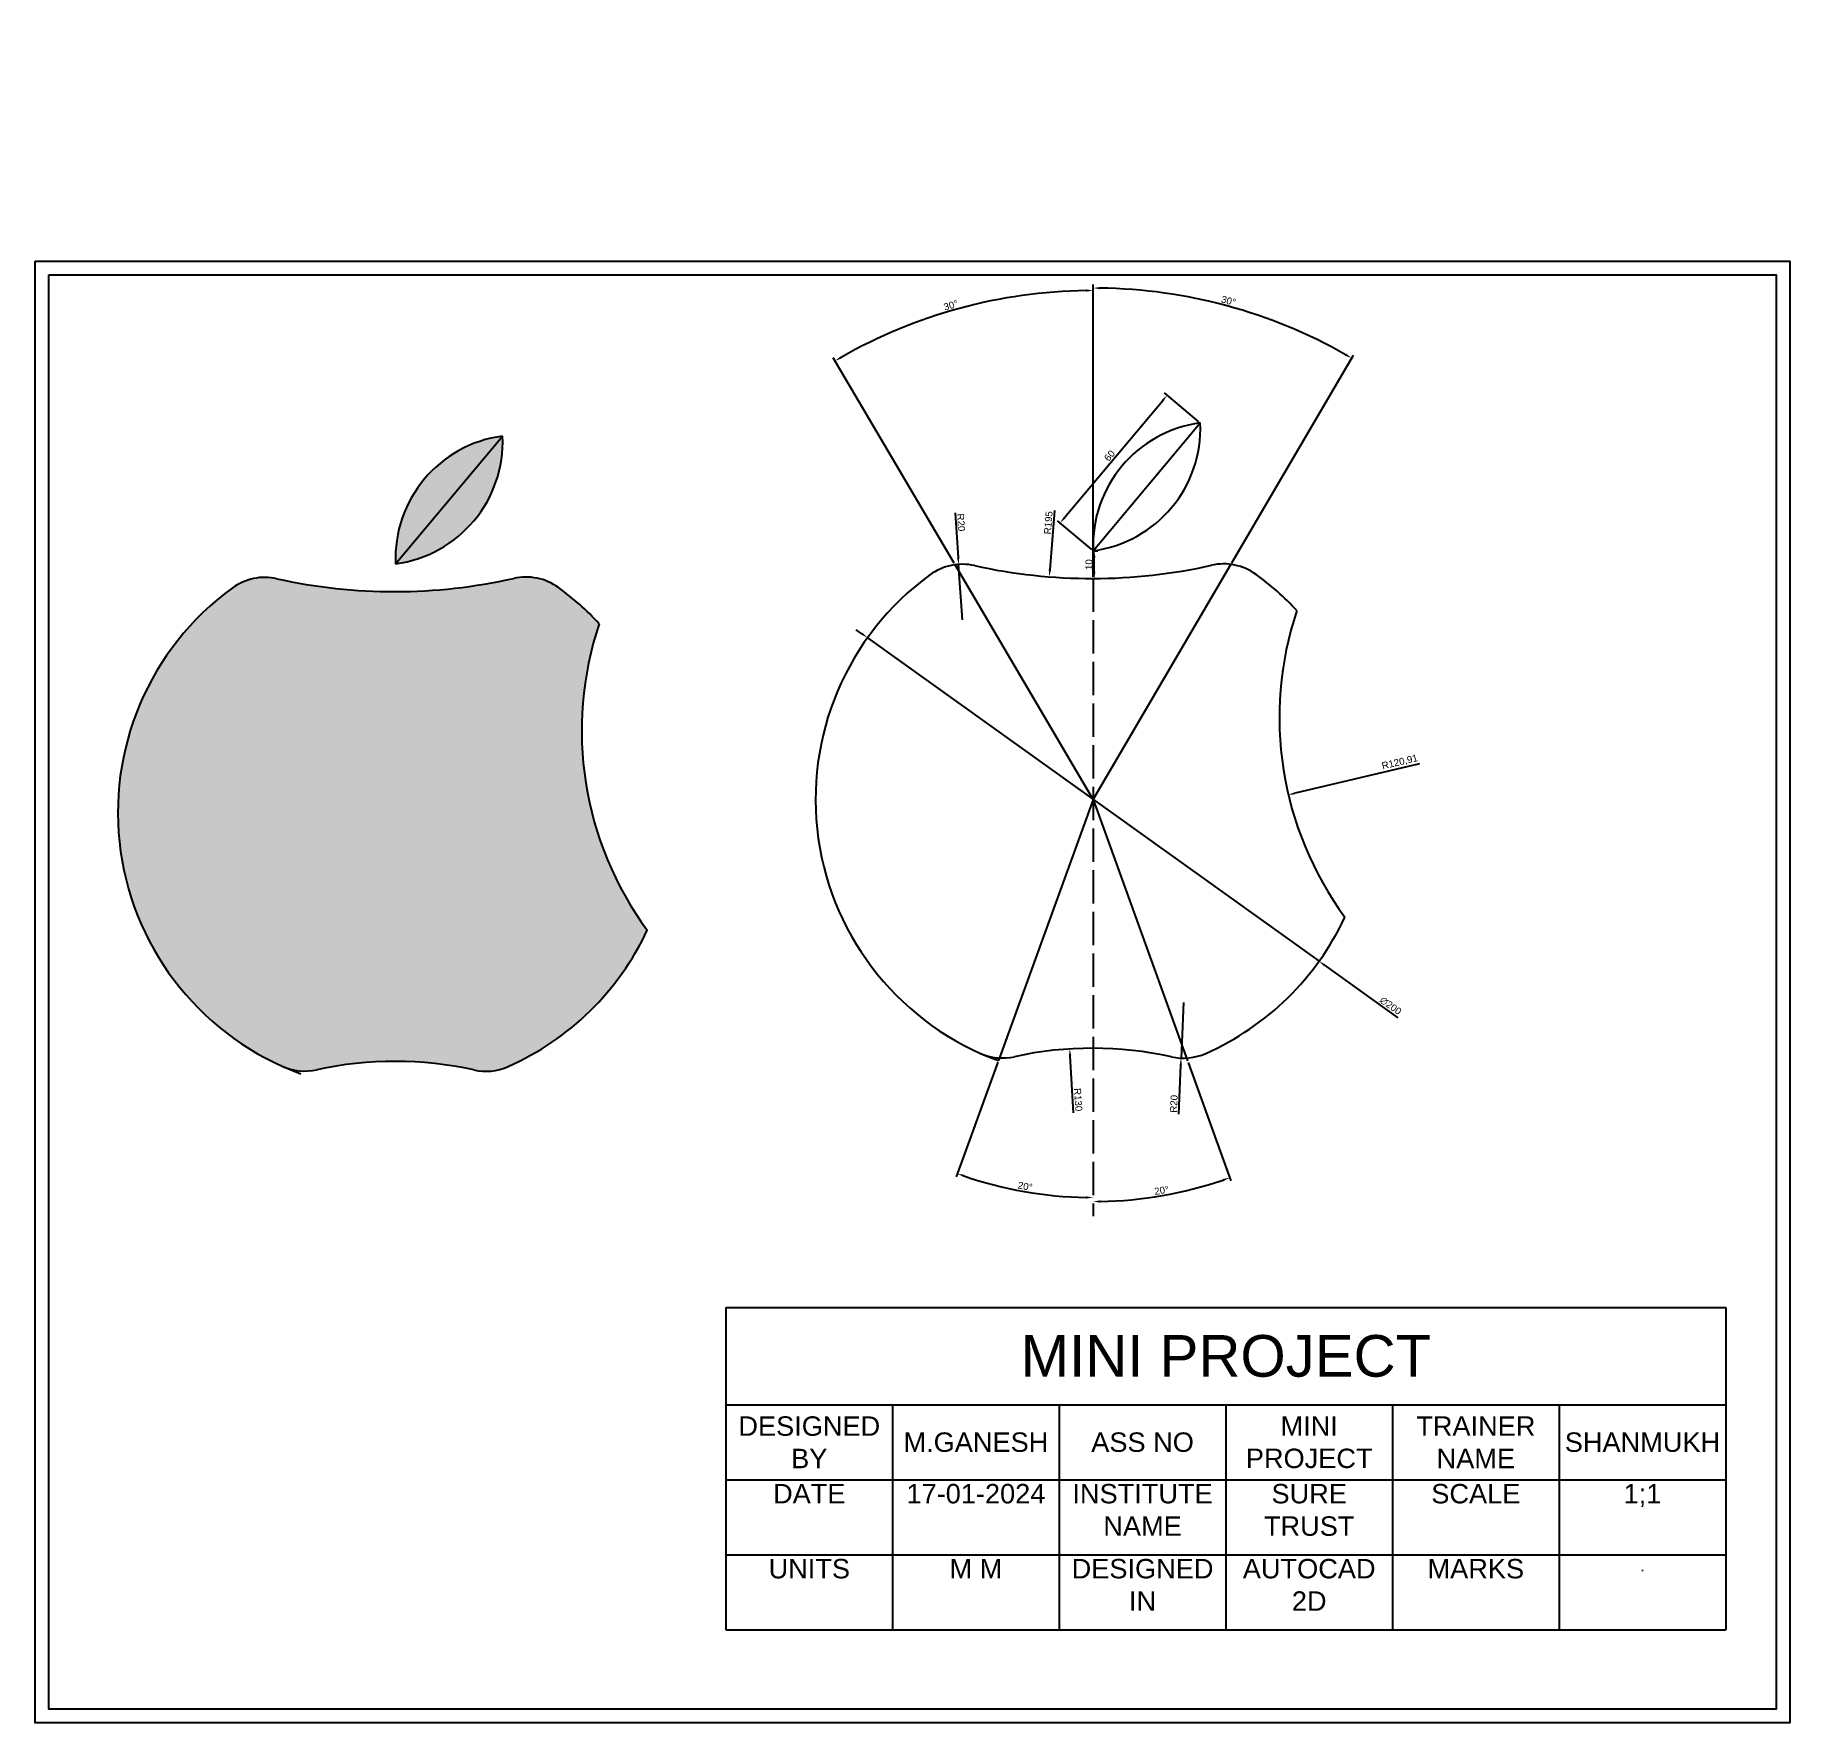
# Model space of a CAD drawing. Header units: millimetres. Extents: x 4239 to 4871, y 2518 to 3126.
import ezdxf

# ---------------------------------------------------------------- set-up
doc = ezdxf.new("R2010")
doc.units = ezdxf.units.MM
doc.linetypes.add('ACAD_ISO02W100', pattern=[15, 12, -3])
doc.styles.get("Standard").update_dxf_attribs({"font": 'arial.ttf'})
doc.dimstyles.new('ISO-25', dxfattribs={"dimtxt": 2.5, "dimasz": 2.5, "dimexe": 1.25, "dimexo": 0.625, "dimtad": 1, "dimtxsty": 'Standard', "dimcen": 2.5, "dimadec": 0, "dimazin": 0, "dimtfac": 1, "dimtmove": 0, "dimatfit": 3, "dimfxl": 1, "dimarcsym": 0})

# ---------------------------------------------------------------- blocks, each defined once
blk = doc.blocks.new('*D4')
at = {"color": 0, "lineweight": -2, "transparency": 16777216}
for p, q in [((4537.17, 2910.21), (4535.14, 2911.66)), ((4539.2, 2908.75), (4701.8, 2792.29)), ((4730.27, 2771.9), (4703.83, 2790.84))]:
    blk.add_line(p, q, dxfattribs=at)
at = {"color": 0, "transparency": 16777216}
for points in [[(4537.41, 2910.55), (4536.93, 2909.87), (4539.2, 2908.75)], [(4704.07, 2791.17), (4703.59, 2790.5), (4701.8, 2792.29)]]:
    blk.add_solid(points, dxfattribs=at)
at = {"layer": 'Defpoints', "color": 0, "transparency": 16777216}
for p in [(4539.2, 2908.75), (4701.8, 2792.29)]:
    blk.add_point(p, dxfattribs=at)
at = {"color": 0, "transparency": 16777216, "insert": (4727.57, 2776.26), "char_height": 2.5, "attachment_point": 5, "rotation": 324.38744}
blk.add_mtext('∅200', dxfattribs=at)
blk = doc.blocks.new('*D5')
at = {"color": 0, "lineweight": -2, "transparency": 16777216}
blk.add_line((4613.44, 2737.77), (4612.16, 2758.22), dxfattribs=at)
at = {"color": 0, "transparency": 16777216}
blk.add_solid([(4612.58, 2758.25), (4611.75, 2758.2), (4612.01, 2760.72)], dxfattribs=at)
at = {"layer": 'Defpoints', "color": 0, "transparency": 16777216}
for p in [(4612.01, 2760.72), (4620.24, 2629.46)]:
    blk.add_point(p, dxfattribs=at)
at = {"color": 0, "transparency": 16777216, "insert": (4615.06, 2742.46), "char_height": 2.5, "attachment_point": 5, "rotation": 273.5874}
blk.add_mtext('R130', dxfattribs=at)
blk = doc.blocks.new('*D6')
at = {"color": 0, "lineweight": -2, "transparency": 16777216}
for p, q in [((4652.95, 2777.4), (4652.11, 2757.42)), ((4651.25, 2737.28), (4652, 2754.92))]:
    blk.add_line(p, q, dxfattribs=at)
at = {"color": 0, "transparency": 16777216}
blk.add_solid([(4651.59, 2754.94), (4652.42, 2754.9), (4652.11, 2757.42)], dxfattribs=at)
at = {"layer": 'Defpoints', "color": 0, "transparency": 16777216}
for p in [(4652.95, 2777.4), (4652.11, 2757.42)]:
    blk.add_point(p, dxfattribs=at)
at = {"color": 0, "transparency": 16777216, "insert": (4649.51, 2740.97), "char_height": 2.5, "attachment_point": 5, "rotation": 87.57449}
blk.add_mtext('R20', dxfattribs=at)
blk = doc.blocks.new('*D7')
at = {"color": 0, "lineweight": -2, "transparency": 16777216}
blk.add_line((4606.57, 2954.6), (4604.88, 2933.19), dxfattribs=at)
at = {"color": 0, "transparency": 16777216}
blk.add_solid([(4604.46, 2933.23), (4605.29, 2933.16), (4604.68, 2930.7)], dxfattribs=at)
at = {"layer": 'Defpoints', "color": 0, "transparency": 16777216}
for p in [(4620.14, 3125.72), (4604.68, 2930.7)]:
    blk.add_point(p, dxfattribs=at)
at = {"color": 0, "transparency": 16777216, "insert": (4604.32, 2950.17), "char_height": 2.5, "attachment_point": 5, "rotation": 85.46782}
blk.add_mtext('R195', dxfattribs=at)
blk = doc.blocks.new('*D8')
at = {"color": 0, "lineweight": -2, "transparency": 16777216}
for p, q in [((4570.73, 2953.75), (4571.86, 2937.65)), ((4573.43, 2915.21), (4572.03, 2935.16))]:
    blk.add_line(p, q, dxfattribs=at)
at = {"color": 0, "transparency": 16777216}
blk.add_solid([(4572.27, 2937.68), (4571.44, 2937.62), (4572.03, 2935.16)], dxfattribs=at)
at = {"layer": 'Defpoints', "color": 0, "transparency": 16777216}
for p in [(4572.03, 2935.16), (4573.43, 2915.21)]:
    blk.add_point(p, dxfattribs=at)
at = {"color": 0, "transparency": 16777216, "insert": (4572.88, 2950.28), "char_height": 2.5, "attachment_point": 5, "rotation": 274.01351}
blk.add_mtext('R20', dxfattribs=at)
blk = doc.blocks.new('*D9')
at = {"color": 0, "lineweight": -2, "transparency": 16777216}
for p, q in [((4621.13, 2940.09), (4622.12, 2940.09)), ((4620.87, 2932.59), (4620.87, 2937.59)), ((4621.13, 2930.09), (4622.12, 2930.09))]:
    blk.add_line(p, q, dxfattribs=at)
at = {"color": 0, "transparency": 16777216}
for points in [[(4620.45, 2937.59), (4621.29, 2937.59), (4620.87, 2940.09)], [(4620.45, 2932.59), (4621.29, 2932.59), (4620.87, 2930.09)]]:
    blk.add_solid(points, dxfattribs=at)
at = {"layer": 'Defpoints', "color": 0, "transparency": 16777216}
for p in [(4620.5, 2940.09), (4620.87, 2940.09), (4620.5, 2930.09)]:
    blk.add_point(p, dxfattribs=at)
at = {"color": 0, "transparency": 16777216, "insert": (4618.97, 2935.09), "char_height": 2.5, "attachment_point": 5, "rotation": 90}
blk.add_mtext('10', dxfattribs=at)
blk = doc.blocks.new('*D10')
at = {"color": 0, "lineweight": -2, "transparency": 16777216}
for p, q in [((4658.56, 2986.48), (4646.14, 2996.88)), ((4610.17, 2952.01), (4645.5, 2994.16)), ((4620.02, 2940.49), (4607.6, 2950.9))]:
    blk.add_line(p, q, dxfattribs=at)
at = {"color": 0, "transparency": 16777216}
for points in [[(4645.18, 2994.43), (4645.82, 2993.9), (4647.1, 2996.08)], [(4609.85, 2952.28), (4610.49, 2951.74), (4608.56, 2950.09)]]:
    blk.add_solid(points, dxfattribs=at)
at = {"layer": 'Defpoints', "color": 0, "transparency": 16777216}
for p in [(4647.1, 2996.08), (4659.04, 2986.08), (4620.5, 2940.09)]:
    blk.add_point(p, dxfattribs=at)
at = {"color": 0, "transparency": 16777216, "insert": (4626.37, 2974.31), "char_height": 2.5, "attachment_point": 5, "rotation": 50.03477}
blk.add_mtext('60', dxfattribs=at)
blk = doc.blocks.new('*D13')
at = {"color": 0, "lineweight": -2, "transparency": 16777216}
for p, q in [((4620.5, 2930.71), (4620.5, 3035.02)), ((4570.42, 2935.56), (4526.88, 3009.5))]:
    blk.add_line(p, q, dxfattribs=at)
blk.add_arc((4620.5, 2850.52), 183.25, 90.78169, 119.7135, dxfattribs=at)
at = {"color": 0, "transparency": 16777216}
for points in [[(4618, 3034.17), (4618, 3033.33), (4620.5, 3033.77)], [(4529.88, 3009.31), (4529.46, 3010.03), (4527.51, 3008.42)]]:
    blk.add_solid(points, dxfattribs=at)
at = {"layer": 'Defpoints', "color": 0, "transparency": 16777216}
for p in [(4588.16, 3030.89), (4570.73, 2935.03), (4620.5, 2930.09), (4620.5, 2850.52), (4620.5, 2700.52)]:
    blk.add_point(p, dxfattribs=at)
at = {"color": 0, "transparency": 16777216, "insert": (4569.24, 3028.43), "char_height": 2.5, "attachment_point": 5, "rotation": 16.07185}
blk.add_mtext('30°', dxfattribs=at)
blk = doc.blocks.new('*D14')
at = {"color": 0, "lineweight": -2, "transparency": 16777216}
blk.add_line((4737.97, 2863.35), (4693.17, 2852.79), dxfattribs=at)
at = {"color": 0, "transparency": 16777216}
blk.add_solid([(4693.07, 2853.19), (4693.27, 2852.38), (4690.74, 2852.21)], dxfattribs=at)
at = {"layer": 'Defpoints', "color": 0, "transparency": 16777216}
for p in [(4808.42, 2879.97), (4690.74, 2852.21)]:
    blk.add_point(p, dxfattribs=at)
at = {"color": 0, "transparency": 16777216, "insert": (4730.89, 2863.87), "char_height": 2.5, "attachment_point": 5, "rotation": 13.27175}
blk.add_mtext('R120,91', dxfattribs=at)
blk = doc.blocks.new('*D15')
at = {"color": 0, "lineweight": -2, "transparency": 16777216}
for p, q in [((4620.5, 2930.71), (4620.5, 3035.9)), ((4670.36, 2935.7), (4714.15, 3010.5))]:
    blk.add_line(p, q, dxfattribs=at)
blk.add_arc((4620.5, 2850.52), 184.13, 60.43335, 89.22206, dxfattribs=at)
at = {"color": 0, "transparency": 16777216}
for points in [[(4623, 3034.22), (4623, 3035.05), (4620.5, 3034.65)], [(4711.56, 3011.03), (4711.15, 3010.31), (4713.52, 3009.43)]]:
    blk.add_solid(points, dxfattribs=at)
at = {"layer": 'Defpoints', "color": 0, "transparency": 16777216}
for p in [(4684.17, 3023.29), (4670.05, 2935.16), (4620.5, 2930.09), (4620.5, 2850.52), (4620.5, 2700.52)]:
    blk.add_point(p, dxfattribs=at)
at = {"color": 0, "transparency": 16777216, "insert": (4669.19, 3030.07), "char_height": 2.5, "attachment_point": 5, "rotation": 344.8277}
blk.add_mtext('30°', dxfattribs=at)
blk = doc.blocks.new('*D16')
at = {"color": 0, "lineweight": -2, "transparency": 16777216}
blk.add_line((4586.13, 2755.95), (4571.14, 2714.68), dxfattribs=at)
blk.add_arc((4620.5, 2850.52), 143.28, 251.03034, 269.00028, dxfattribs=at)
at = {"color": 0, "transparency": 16777216}
for points in [[(4573.79, 2714.63), (4574.06, 2715.42), (4571.57, 2715.86)], [(4618, 2707.68), (4618, 2706.85), (4620.5, 2707.24)]]:
    blk.add_solid(points, dxfattribs=at)
at = {"layer": 'Defpoints', "color": 0, "transparency": 16777216}
for p in [(4620.5, 2930.09), (4620.5, 2850.52), (4586.35, 2756.53), (4587.51, 2711.09), (4620.5, 2700.52)]:
    blk.add_point(p, dxfattribs=at)
at = {"color": 0, "transparency": 16777216, "insert": (4595.99, 2711.28), "char_height": 2.5, "attachment_point": 5, "rotation": 350.01531}
blk.add_mtext('20°', dxfattribs=at)
blk = doc.blocks.new('*D17')
at = {"color": 0, "lineweight": -2, "transparency": 16777216}
blk.add_line((4654.64, 2755.87), (4670.03, 2713.19), dxfattribs=at)
blk.add_arc((4620.5, 2850.52), 144.74, 270.98963, 288.84248, dxfattribs=at)
at = {"color": 0, "transparency": 16777216}
for points in [[(4667.11, 2713.93), (4667.39, 2713.14), (4669.61, 2714.36)], [(4623, 2705.38), (4623, 2706.22), (4620.5, 2705.78)]]:
    blk.add_solid(points, dxfattribs=at)
at = {"layer": 'Defpoints', "color": 0, "transparency": 16777216}
for p in [(4620.5, 2930.09), (4620.5, 2850.52), (4654.43, 2756.45), (4637.16, 2706.74), (4620.5, 2700.52)]:
    blk.add_point(p, dxfattribs=at)
at = {"color": 0, "transparency": 16777216, "insert": (4645.1, 2709.81), "char_height": 2.5, "attachment_point": 5, "rotation": 9.91605}
blk.add_mtext('20°', dxfattribs=at)
blk = doc.blocks.new('*T14')
at = {"color": 0, "linetype": 'ByBlock', "lineweight": -2, "transparency": 16777216}
for p, q in [((0, 0), (360, 0)), ((0, 0), (0, -116)), ((360, 0), (360, -116)), ((0, -35), (360, -35)), ((60, -35), (60, -116)), ((120, -35), (120, -116)), ((180, -35), (180, -116)), ((240, -35), (240, -116)), ((300, -35), (300, -116)), ((0, -62), (360, -62)), ((0, -89), (360, -89)), ((0, -116), (360, -116))]:
    blk.add_line(p, q, dxfattribs=at)
at = {"color": 0, "transparency": 16777216}
for s, insert, char_height, width, attachment_point in [('MINI PROJECT', (180, -17.5), 15, 357, 5), ('DESIGNED BY', (30, -48.5), 7, 57, 5), ('MINI PROJECT', (210, -48.5), 7, 57, 5), ('TRAINER NAME', (270, -48.5), 7, 57, 5), ('M.GANESH', (90, -48.5), 7, 57, 5), ('ASS NO', (150, -48.5), 7, 57, 5), ('SHANMUKH', (330, -48.5), 7, 57, 5), ('DATE', (30, -63.5), 7, 57, 2), ('17-01-2024', (90, -63.5), 7, 57, 2), ('INSTITUTE NAME', (150, -63.5), 7, 57, 2), ('SURE TRUST', (210, -63.5), 7, 57, 2), ('SCALE', (270, -63.5), 7, 57, 2), ('1;1', (330, -63.5), 7, 57, 2), ('UNITS', (30, -90.5), 7, 57, 2), ('M M ', (90, -90.5), 7, 57, 2), ('DESIGNED IN', (150, -90.5), 7, 57, 2), ('AUTOCAD 2D', (210, -90.5), 7, 57, 2), ('MARKS', (270, -90.5), 7, 57, 2), ('.', (330, -90.5), 4.5, 57, 2)]:
    blk.add_mtext(s, dxfattribs=dict(at, insert=insert, char_height=char_height, width=width, attachment_point=attachment_point))

msp = doc.modelspace()

# ---------------------------------------------------------------- hatches: boundary and pattern name
at = {"true_color": 0x939598}
h = msp.add_hatch(color=252, dxfattribs=at)
h.set_gradient(color1=(99, 100, 102), color2=(147, 149, 152), tint=1)
h.paths.add_polyline_path([(4442.612, 2913.807, 0.0491823), (4427.918, 2926.817, 0.2150743), (4411.81, 2930.128, -0.1102717), (4326.556, 2930.016, 0.2150743), (4310.456, 2926.663, 0.5766985), (4328.508, 2754.5, 0.1601902), (4340.937, 2753.222, -0.1086518), (4397.428, 2753.154, 0.1601902), (4409.86, 2754.402, 0.1809809), (4459.9, 2803.49, -0.2446984)])
h.paths.add_polyline_path([(4407.833, 2981.358, 0.3888787), (4369.293, 2935.372)])
h.paths.add_polyline_path([(4407.833, 2981.358), (4369.293, 2935.372, 0.3879699)])

# ---------------------------------------------------------------- linework, layer by layer
for p, q in [((4620.5, 2940.09), (4659.039, 2986.076)), ((4369.293, 2935.372), (4407.833, 2981.358)), ((4620.5, 2850.522), (4570.733, 2935.026)), ((4620.5, 2850.522), (4670.045, 2935.157)), ((4620.5, 2850.522), (4586.348, 2756.535)), ((4620.5, 2850.522), (4654.427, 2756.453))]:
    msp.add_line(p, q)
at = {"linetype": 'ACAD_ISO02W100'}
msp.add_line((4620.5, 2930.09), (4620.5, 2700.522), dxfattribs=at)
at = {"color": 4}
for points in [[(4239.487, 3044.356), (4871.335, 3044.356), (4871.335, 2518.091), (4239.487, 2518.091)], [(4244.487, 3039.356), (4866.335, 3039.356), (4866.335, 2523.091), (4244.487, 2523.091)]]:
    msp.add_lwpolyline(points, close=True, dxfattribs=at)
for centre, radius, start, end in [((4664.862, 2942.054), 44.406, 97.534768, 182.534768), ((4614.598, 2984.179), 44.482, 277.625264, 2.444273), ((4413.656, 2937.336), 44.406, 97.534768, 182.534768), ((4363.391, 2979.461), 44.482, 277.625264, 2.444273), ((4573.43, 2915.209), 20, 77.489944, 126.041734), ((4620.138, 3125.722), 195.632, 257.489944, 282.660654), ((4667.4, 2915.333), 20, 54.108863, 102.660654), ((4369.293, 2845.804), 100, 126.041734, 250.030621), ((4322.223, 2910.491), 20, 77.489944, 126.041734), ((4368.932, 3121.004), 195.632, 257.489944, 282.660654), ((4416.193, 2910.615), 20, 54.108863, 102.660654), ((4369.293, 2845.804), 100, 42.846177, 54.108863), ((4620.5, 2850.522), 100, 126.041734, 250.030621), ((4620.5, 2850.522), 100, 42.846177, 54.108863), ((4557.215, 2875.253), 120.914, 161.406418, 216.406418), ((4808.421, 2879.971), 120.914, 161.406418, 216.406418), ((4620.5, 2850.522), 100, 293.933056, 334.96666), ((4369.293, 2845.804), 100, 293.933056, 334.96666), ((4369.029, 2624.74), 131.517, 77.529437, 102.333292), ((4587.871, 2777.478), 20, 245.929673, 282.333292), ((4620.235, 2629.458), 131.517, 77.529437, 102.333292), ((4652.954, 2777.4), 20, 257.529437, 293.933056), ((4336.665, 2772.76), 20, 245.929673, 282.333292), ((4401.747, 2772.682), 20, 257.529437, 293.933056)]:
    msp.add_arc(centre, radius, start, end)

# ---------------------------------------------------------------- block references
msp.add_blockref('*T14', (4488.248, 2667.616))

# ---------------------------------------------------------------- dimensions: what is measured, and where the dimension line sits
at = {"color": 3}
for center, mpoint, text, picture, middle in [((4620.138, 3125.722), (4604.68, 2930.701), 'R195', '*D7', (4606.211, 2950.02)), ((4620.235, 2629.458), (4612.006, 2760.717), 'R130', '*D5', (4613.158, 2742.339))]:
    dim = msp.add_radius_dim(center=center, mpoint=mpoint, text=text, dimstyle='ISO-25', dxfattribs=at)
    dim.commit()
    dim.dimension.update_dxf_attribs({"geometry": picture, "text_midpoint": middle, "dimtype": 164})
dim = msp.add_angular_dim_2l(base=(4588.16, 3030.891), line1=((4620.5, 2930.09), (4620.5, 2700.522)), line2=((4620.5, 2850.522), (4570.733, 2935.026)), dimstyle='ISO-25', dxfattribs=at)
dim.commit()
dim.dimension.update_dxf_attribs({"geometry": '*D13', "text_midpoint": (4569.77, 3026.605), "dimtype": 162})
for base, line1, line2, picture, middle in [((4684.169, 3023.292), ((4620.5, 2850.522), (4670.045, 2935.157)), ((4620.5, 2930.09), (4620.5, 2700.522)), '*D15', (4669.188, 3030.068)), ((4587.507, 2711.091), ((4620.5, 2930.09), (4620.5, 2700.522)), ((4620.5, 2850.522), (4586.348, 2756.535)), '*D16', (4595.987, 2711.284)), ((4637.163, 2706.742), ((4620.5, 2850.522), (4654.427, 2756.453)), ((4620.5, 2930.09), (4620.5, 2700.522)), '*D17', (4645.098, 2709.815))]:
    dim = msp.add_angular_dim_2l(base=base, line1=line1, line2=line2, dimstyle='ISO-25', dxfattribs=at)
    dim.commit()
    dim.dimension.update_dxf_attribs({"geometry": picture, "text_midpoint": middle})
for p1, p2, distance, picture, middle in [((4620.5, 2940.09), (4659.039, 2986.076), 15.575, '*D10', (4626.375, 2974.309)), ((4620.5, 2930.09), (4620.5, 2940.09), -0.37, '*D9', (4618.969, 2935.09))]:
    dim = msp.add_aligned_dim(p1=p1, p2=p2, distance=distance, dimstyle='ISO-25', dxfattribs=at)
    dim.commit()
    dim.dimension.update_dxf_attribs({"geometry": picture, "text_midpoint": middle})
for center, mpoint, picture, middle in [((4573.43, 2915.209), (4572.03, 2935.16), '*D8', (4570.978, 2950.15)), ((4808.421, 2879.971), (4690.736, 2852.213), '*D14', (4731.377, 2861.799)), ((4652.954, 2777.4), (4652.107, 2757.418), '*D6', (4651.407, 2740.886))]:
    dim = msp.add_radius_dim(center=center, mpoint=mpoint, dimstyle='ISO-25', dxfattribs=at)
    dim.commit()
    dim.dimension.update_dxf_attribs({"geometry": picture, "text_midpoint": middle, "dimtype": 164})
dim = msp.add_diameter_dim_2p(p1=(4539.203, 2908.752), p2=(4701.797, 2792.292), dimstyle='ISO-25', dxfattribs=at)
dim.commit()
dim.dimension.update_dxf_attribs({"geometry": '*D4', "text_midpoint": (4726.418, 2774.657), "dimtype": 163})

doc.saveas('drawing.dxf')
